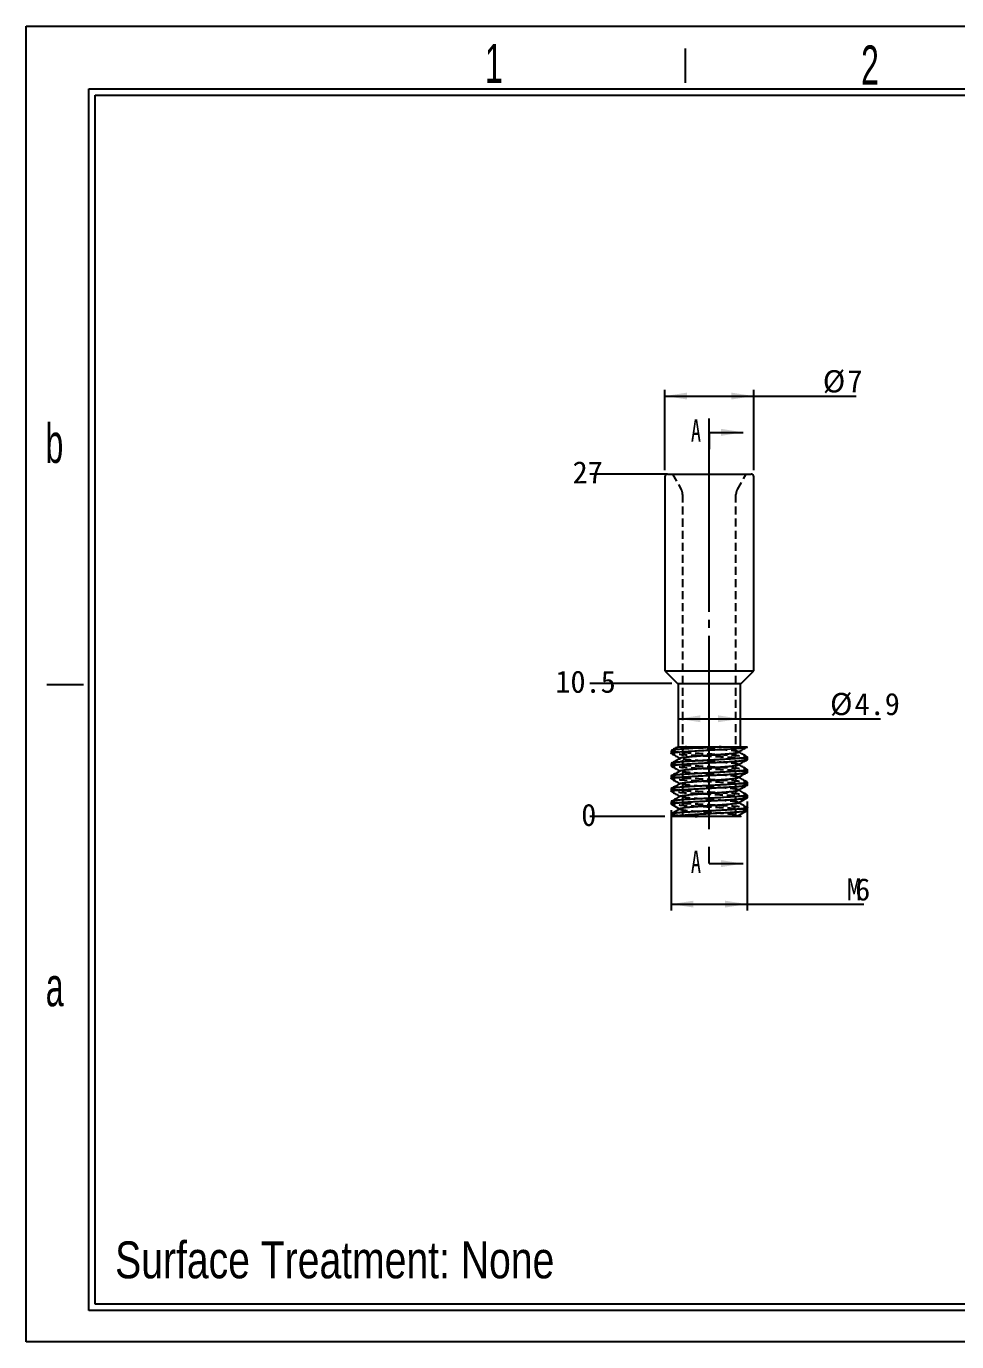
# Model space of a CAD drawing. Extents: x 1 to 148, y 1 to 104.
# Drawn here: x 0.9 to 74.2, y 0.6 to 104.3 of the extents above; entities that cross this region are included whole.
import ezdxf

# ---------------------------------------------------------------- set-up
doc = ezdxf.new("R2010")
doc.units = 0
doc.header["$LTSCALE"] = 0.5
for name, pattern in [('SLD-中心线', [34.29, 30.48, -1.27, 1.27, -1.27]), ('SLD-实线', [0]), ('SLD-点画线', [10.16, 6.35, -1.27, 1.27, -1.27]), ('SLD-虚线', [1.905, 1.27, -0.635])]:
    doc.linetypes.add(name, pattern=pattern)
doc.layers.get('0').update_dxf_attribs({"linetype": 'CONTINUOUS'})
for name, color, linetype in [('DIM', 5, 'SLD-实线'), ('SLD-0', 179, 'SLD-实线'), ('中心线', 1, 'SLD-点画线')]:
    doc.layers.add(name, color=color, linetype=linetype)
doc.styles.add('SLDTEXTSTYLE0', font='arial.ttf', dxfattribs={"width": 0.7584})
doc.styles.add('SLDTEXTSTYLE11', font='', dxfattribs={"width": 0.67})
doc.styles.add('SLDTEXTSTYLE12', font='')
doc.styles.add('SLDTEXTSTYLE13', font='', dxfattribs={"width": 0.67})
doc.styles.add('SLDTEXTSTYLE3', font='GOTHIC.TTF', dxfattribs={"width": 0.61171})
doc.styles.get('SLDTEXTSTYLE11').set_extended_font_data('宋体')
doc.styles.get('SLDTEXTSTYLE12').set_extended_font_data('宋体')
doc.styles.get('SLDTEXTSTYLE13').set_extended_font_data('仿宋_GB2312')
doc.dimstyles.new('SLDDIMSTYLE0', dxfattribs={"dimtxt": 1.75, "dimasz": 1.75, "dimexe": 0, "dimexo": 0.0625, "dimgap": 0.4375, "dimtad": 0, "dimtih": 1, "dimtoh": 1, "dimdec": 0, "dimrnd": 1e-09, "dimdsep": 46, "dimtxsty": 'SLDTEXTSTYLE11', "dimblk1": 'NONE', "dimblk2": 'NONE', "dimsah": 1, "dimcen": 0.09, "dimadec": 0, "dimazin": 0, "dimtfac": 1, "dimtdec": 0, "dimtofl": 0, "dimtmove": 0, "dimatfit": 3, "dimldrblk": 'NONE', "dimfxl": 0, "dimtolj": 1, "dimtzin": 12, "dimarcsym": 0})
doc.dimstyles.new('SLDDIMSTYLE1', dxfattribs={"dimtxt": 1.75, "dimasz": 1.75, "dimexe": 0, "dimexo": 0.0625, "dimgap": 0.4375, "dimtad": 0, "dimtih": 1, "dimtoh": 1, "dimrnd": 1e-09, "dimzin": 12, "dimdsep": 46, "dimtxsty": 'SLDTEXTSTYLE11', "dimblk1": 'NONE', "dimblk2": 'NONE', "dimsah": 1, "dimcen": 0.09, "dimadec": 0, "dimazin": 0, "dimtfac": 1, "dimtofl": 0, "dimtmove": 0, "dimatfit": 3, "dimldrblk": 'NONE', "dimfxl": 0, "dimtolj": 1, "dimtzin": 12, "dimarcsym": 0})
doc.dimstyles.new('SLDDIMSTYLE2', dxfattribs={"dimtxt": 1.75, "dimasz": 1.75, "dimexe": 0, "dimexo": 0.0625, "dimgap": 0.4375, "dimtad": 2, "dimrnd": 1e-09, "dimzin": 12, "dimdsep": 46, "dimtxsty": 'SLDTEXTSTYLE11', "dimsah": 1, "dimcen": 0.09, "dimadec": 0, "dimazin": 0, "dimtfac": 1, "dimtofl": 0, "dimtmove": 0, "dimatfit": 3, "dimfxl": 0, "dimtolj": 1, "dimtzin": 12, "dimarcsym": 0})

# ---------------------------------------------------------------- blocks, each defined once
blk = doc.blocks.new('_D')
at = {"layer": 'DIM'}
blk.add_line((51.23, 42.04), (45.32, 42.04), dxfattribs=at)
at = {"layer": 'DIM', "insert": (44.64, 43.05), "char_height": 1.75, "attachment_point": 1, "rotation": 359.9998, "style": 'SLDTEXTSTYLE12'}
blk.add_mtext('0', dxfattribs=at)
blk = doc.blocks.new('_NONE')
blk = doc.blocks.new('_D_1')
at = {"layer": 'DIM'}
blk.add_line((51.78, 52.54), (45.32, 52.54), dxfattribs=at)
at = {"layer": 'DIM', "insert": (42.6, 53.55), "char_height": 1.75, "attachment_point": 1, "rotation": 359.9998, "style": 'SLDTEXTSTYLE12'}
blk.add_mtext('10.5', dxfattribs=at)
blk = doc.blocks.new('_D_2')
at = {"layer": 'DIM'}
blk.add_line((51.33, 69.04), (45.32, 69.04), dxfattribs=at)
at = {"layer": 'DIM', "insert": (43.96, 70.05), "char_height": 1.75, "attachment_point": 1, "rotation": 359.9998, "style": 'SLDTEXTSTYLE12'}
blk.add_mtext('27', dxfattribs=at)
blk = doc.blocks.new('_D_3')
at = {"layer": 'DIM'}
for p, q in [((51.23, 69.34), (51.23, 75.69)), ((51.23, 75.19), (58.23, 75.19)), ((58.23, 69.34), (58.23, 75.69)), ((58.23, 75.19), (66.3, 75.19))]:
    blk.add_line(p, q, dxfattribs=at)
for points in [[(51.23, 75.19), (52.98, 74.92), (52.98, 75.46)], [(58.23, 75.19), (56.48, 75.46), (56.48, 74.92)]]:
    blk.add_solid(points, dxfattribs=at)
at = {"layer": 'DIM', "char_height": 1.75, "attachment_point": 1, "style": 'SLDTEXTSTYLE12'}
for s, insert in [('%%c', (63.68, 77.23)), ('7', (65.62, 77.23))]:
    blk.add_mtext(s, dxfattribs=dict(at, insert=insert))
blk = doc.blocks.new('_D_4')
at = {"layer": 'DIM'}
for p, q in [((52.28, 49.75), (57.18, 49.75)), ((57.18, 49.75), (68.22, 49.75))]:
    blk.add_line(p, q, dxfattribs=at)
for points in [[(52.28, 49.75), (54.03, 49.48), (54.03, 50.02)], [(57.18, 49.75), (55.43, 50.02), (55.43, 49.48)]]:
    blk.add_solid(points, dxfattribs=at)
at = {"layer": 'DIM', "char_height": 1.75, "attachment_point": 1, "style": 'SLDTEXTSTYLE12'}
for s, insert in [('%%c', (64.25, 51.79)), ('4.9', (66.18, 51.79))]:
    blk.add_mtext(s, dxfattribs=dict(at, insert=insert))
blk = doc.blocks.new('_D_5')
at = {"layer": 'DIM'}
for p, q in [((51.73, 42.54), (51.73, 34.64)), ((57.73, 43.23), (57.73, 34.64)), ((51.73, 35.14), (57.73, 35.14)), ((57.73, 35.14), (66.91, 35.14))]:
    blk.add_line(p, q, dxfattribs=at)
for points in [[(51.73, 35.14), (53.48, 34.87), (53.48, 35.41)], [(57.73, 35.14), (55.98, 35.41), (55.98, 34.87)]]:
    blk.add_solid(points, dxfattribs=at)
at = {"layer": 'DIM', "char_height": 1.75, "attachment_point": 1, "style": 'SLDTEXTSTYLE12'}
for s, insert in [('M', (65.55, 37.18)), ('6', (66.23, 37.18))]:
    blk.add_mtext(s, dxfattribs=dict(at, insert=insert))

msp = doc.modelspace()

# ---------------------------------------------------------------- linework, layer by layer
at = {"color": 7, "linetype": 'SLD-实线'}
for p, q in [((54.73346, 72.32941), (54.73346, 70.99941)), ((54.73346, 72.32941), (57.39346, 72.32941)), ((51.23347, 68.8358), (51.23347, 53.53581)), ((58.23347, 53.53581), (58.23347, 68.8358)), ((51.23347, 53.53581), (52.23346, 52.53581)), ((51.23347, 53.53581), (58.23347, 53.53581)), ((57.23347, 52.53581), (58.23347, 53.53581)), ((52.23346, 52.53581), (57.23347, 52.53581)), ((52.28346, 52.53581), (52.28346, 47.5358)), ((57.18346, 47.5358), (57.18346, 52.53581)), ((51.73346, 47.23347), (51.73346, 47.03554)), ((57.73347, 46.53519), (57.73347, 46.73468)), ((51.73346, 46.23381), (51.73346, 46.03546)), ((57.73347, 45.53533), (57.73347, 45.73421)), ((51.73346, 45.23385), (51.73346, 45.03532)), ((57.73347, 44.53547), (57.73347, 44.73407)), ((51.73346, 44.23398), (51.73346, 44.03519)), ((57.73347, 43.53551), (57.73347, 43.73393)), ((51.73346, 43.23412), (51.73346, 43.03535)), ((51.74088, 43.02375), (52.4104, 42.63492)), ((52.44765, 42.65655), (51.74149, 42.24658)), ((57.00927, 43.10918), (57.70163, 43.51317)), ((57.02015, 42.1136), (57.72678, 42.524)), ((57.73347, 42.53535), (57.73347, 42.73454)), ((51.73346, 42.23453), (51.73346, 42.03581)), ((51.73354, 42.03581), (51.73346, 42.03581)), ((57.2202, 42.03989), (57.05669, 42.13482)), ((54.73346, 38.3328), (54.73346, 39.6628)), ((54.73346, 38.3328), (57.39346, 38.3328))]:
    msp.add_line(p, q, dxfattribs=at)
at = {"color": 7, "linetype": 'SLD-虚线'}
for p, q in [((51.83065, 69.0358), (52.52346, 67.83581)), ((56.94347, 67.83581), (57.63629, 69.0358)), ((52.63346, 67.43096), (52.63346, 42.03581)), ((56.83347, 42.03581), (56.83347, 67.43096)), ((57.05639, 47.13465), (57.02241, 47.1544)), ((52.41109, 45.63513), (52.44559, 45.61494)), ((52.41963, 46.63093), (52.45561, 46.60995)), ((57.05616, 46.13429), (57.02154, 46.15441)), ((52.41089, 44.63508), (52.44554, 44.61493)), ((57.05591, 45.13418), (57.02125, 45.15451)), ((52.4108, 43.63506), (52.44522, 43.61505)), ((57.05601, 44.13429), (57.02295, 44.15351)), ((52.4104, 42.63492), (52.44679, 42.61379)), ((57.00228, 43.1051), (57.00927, 43.10918)), ((57.04023, 43.13519), (57.00927, 43.10918)), ((57.0532, 43.13481), (57.01017, 43.15991)), ((57.03951, 43.13505), (57.0303, 43.14226)), ((57.73346, 43.53589), (57.71986, 43.54497)), ((57.05669, 42.13482), (57.02021, 42.156))]:
    msp.add_line(p, q, dxfattribs=at)
at = {"color": 7, "linetype": 'SLD-实线'}
for centre, start, end in [((51.43346, 68.83581), 90, 180), ((58.03346, 68.83581), 0, 90)]:
    msp.add_arc(centre, 0.2, start, end, dxfattribs=at)
at = {"color": 7, "linetype": 'SLD-虚线'}
for centre, start, end in [((51.83346, 67.43096), 0, 30.4015477), ((57.63346, 67.43096), 149.5984523, 180)]:
    msp.add_arc(centre, 0.8, start, end, dxfattribs=at)
at = {"color": 7, "linetype": 'SLD-实线'}
for points, knots in [([(51.43346, 69.03581), (51.43437, 69.03581), (51.43616, 69.03581), (51.45087, 69.03581), (51.47439, 69.03581), (51.50758, 69.03581), (51.5502, 69.03581), (51.60233, 69.03581), (51.72017, 69.03581), (51.95484, 69.03581), (52.3841, 69.03581), (52.90822, 69.03581), (53.49499, 69.03581), (54.11118, 69.03581), (54.73329, 69.03581), (55.35556, 69.03581), (55.97161, 69.03581), (56.55856, 69.03581), (57.08257, 69.03581), (57.51205, 69.03581), (57.76703, 69.03581), (57.90768, 69.03581), (57.98007, 69.03581), (58.02524, 69.03581), (58.03071, 69.03581), (58.03346, 69.03581)], [0, 0, 0, 0, 0.017281094, 0.034438834, 0.051522962, 0.068583865, 0.085672133, 0.102838115, 0.120131482, 0.185084275, 0.250088806, 0.315041621, 0.380046176, 0.440004671, 0.500014389, 0.559972898, 0.619982627, 0.68493542, 0.749939951, 0.814892767, 0.879897321, 0.910048706, 0.939936074, 0.969829777, 1, 1, 1, 1]), ([(51.7672, 47.01338), (51.76334, 47.01434), (51.73291, 47.02196), (51.7332, 47.02921), (51.73346, 47.03554)], [0, 0, 0, 0, 0.126746901, 1, 1, 1, 1]), ([(55.68075, 47.53577), (55.45436, 47.52328), (55.2234, 47.51024), (54.75251, 47.48434), (54.5124, 47.47155), (54.04736, 47.44714), (53.8166, 47.4352), (53.37838, 47.41046), (53.17269, 47.39747), (52.78817, 47.37149), (52.61223, 47.35874), (52.30545, 47.33429), (52.17115, 47.32228), (51.95594, 47.29767), (51.87379, 47.28471), (51.76173, 47.25859), (51.73346, 47.24587), (51.73346, 47.23346)], [0, 0, 0, 0, 0.125, 0.125, 0.25, 0.25, 0.375, 0.375, 0.5, 0.5, 0.625, 0.625, 0.75, 0.75, 0.875, 0.875, 1, 1, 1, 1]), ([(51.7335, 47.03543), (51.73535, 47.05628), (51.81511, 47.07713), (52.1184, 47.11883), (52.34183, 47.13967), (52.89865, 47.18137), (53.23182, 47.20222), (53.95759, 47.24392), (54.3499, 47.26477), (55.13437, 47.30647), (55.52623, 47.32732), (56.25026, 47.36901), (56.58215, 47.38986), (57.13576, 47.43156), (57.35727, 47.45241), (57.65639, 47.49411), (57.73387, 47.51496), (57.73346, 47.53581)], [0, 0, 0, 0, 0.125, 0.125, 0.25, 0.25, 0.375, 0.375, 0.5, 0.5, 0.625, 0.625, 0.75, 0.75, 0.875, 0.875, 1, 1, 1, 1]), ([(57.71564, 46.74986), (57.72375, 46.74485), (57.74487, 46.7318), (57.70741, 46.7089), (57.59536, 46.68244), (57.4002, 46.65633), (57.12751, 46.6309), (56.7838, 46.60351), (56.38519, 46.57556), (55.93564, 46.54859), (55.45602, 46.52307), (54.95143, 46.4963), (54.44532, 46.46822), (53.94276, 46.44096), (53.46707, 46.41522), (53.02331, 46.38898), (52.63206, 46.36087), (52.2974, 46.33327), (52.03436, 46.30727), (51.84747, 46.28149), (51.74955, 46.25644), (51.73814, 46.24071), (51.7335, 46.23431)], [0, 0, 0, 0, 0.03014334, 0.078508274, 0.128102871, 0.17958657, 0.232563746, 0.284036803, 0.337002562, 0.388483385, 0.441457381, 0.492930706, 0.545897279, 0.597375671, 0.650348242, 0.701822412, 0.754790106, 0.806267491, 0.859238002, 0.91071381, 0.963682372, 1, 1, 1, 1]), ([(52.2431, 47.53662), (52.19315, 47.50757), (52.02607, 47.41042), (51.85887, 47.31339), (51.74166, 47.24538)], [0, 0, 0, 0, 0.298985241, 1, 1, 1, 1]), ([(51.75839, 47.01619), (51.87474, 46.94848), (52.09539, 46.8201), (52.31556, 46.69165), (52.41963, 46.63093)], [0, 0, 0, 0, 0.5273064783, 1, 1, 1, 1]), ([(52.51717, 46.67949), (52.40379, 46.61185), (52.17699, 46.47654), (51.94923, 46.34127), (51.83534, 46.27363)], [0, 0, 0, 0, 0.499954807, 1, 1, 1, 1]), ([(52.24358, 47.5358), (52.2438, 47.5358), (52.2445, 47.5358), (52.282, 47.5358), (52.36929, 47.5358), (52.50168, 47.5358), (52.67459, 47.5358), (52.88354, 47.5358), (53.12434, 47.5358), (53.3926, 47.5358), (53.68478, 47.5358), (53.99703, 47.5358), (54.32424, 47.5358), (54.66169, 47.5358), (55.00351, 47.5358), (55.34589, 47.5358), (55.56935, 47.5358), (55.68073, 47.5358)], [0, 0, 0, 0, 0.030237665, 0.099718386, 0.16876525, 0.237585964, 0.307439557, 0.376654573, 0.446092423, 0.515378057, 0.584279121, 0.653076801, 0.7227423, 0.792002544, 0.861407477, 0.930919051, 1, 1, 1, 1]), ([(52.42776, 46.63539), (52.43418, 46.64425), (52.44721, 46.66222), (52.54955, 46.68898), (52.71137, 46.71582), (52.92841, 46.74244), (53.19933, 46.76952), (53.51328, 46.79648), (53.86482, 46.82354), (54.23603, 46.85023), (54.62546, 46.87722), (55.01581, 46.9041), (55.40134, 46.93124), (55.76314, 46.958), (56.09854, 46.98495), (56.3939, 47.01172), (56.64453, 47.03893), (56.83492, 47.06577), (56.9681, 47.09167), (57.00446, 47.10841), (57.02182, 47.11641)], [0, 0, 0, 0, 0.055234688, 0.112101926, 0.166580516, 0.222574704, 0.278290732, 0.33565151, 0.390511171, 0.446947937, 0.502238507, 0.559112982, 0.614383337, 0.671296679, 0.726188151, 0.782610565, 0.838250194, 0.895593576, 0.950132048, 1, 1, 1, 1]), ([(55.68075, 47.53581), (55.9774, 47.53581), (56.25844, 47.53581), (56.76225, 47.53581), (56.98494, 47.53581), (57.35041, 47.53581), (57.49315, 47.53581), (57.68485, 47.53581), (57.73379, 47.53581), (57.73346, 47.53581)], [0, 0, 0, 0, 0.25, 0.25, 0.5, 0.5, 0.75, 0.75, 1, 1, 1, 1]), ([(57.02454, 47.11613), (57.14305, 47.18509), (57.37715, 47.3213), (57.61138, 47.45692), (57.72703, 47.52388)], [0, 0, 0, 0, 0.5062521412, 1, 1, 1, 1]), ([(57.72566, 46.74618), (57.60833, 46.81419), (57.38514, 46.94358), (57.16216, 47.07318), (57.05639, 47.13465)], [0, 0, 0, 0, 0.525679178, 1, 1, 1, 1]), ([(57.71524, 45.74947), (57.72354, 45.74439), (57.74494, 45.73127), (57.70756, 45.70993), (57.59596, 45.68323), (57.40139, 45.6562), (57.12912, 45.63006), (56.78568, 45.60421), (56.38731, 45.57652), (55.93802, 45.54868), (55.4586, 45.52235), (54.95403, 45.49659), (54.44785, 45.4692), (53.94526, 45.44118), (53.46948, 45.41468), (53.02542, 45.38891), (52.63396, 45.36191), (52.29856, 45.33362), (52.03682, 45.30738), (51.84347, 45.27989), (51.76482, 45.26127), (51.71323, 45.23385), (51.73347, 45.23385), (51.73347, 45.23385)], [0, 0, 0, 0, 0.030530582, 0.078680286, 0.128048654, 0.179427469, 0.232295509, 0.283674134, 0.336542917, 0.387921269, 0.440788278, 0.49216788, 0.545038433, 0.596415105, 0.649281762, 0.700662902, 0.753534573, 0.804910701, 0.857776186, 0.909158688, 0.962031612, 0.999995339, 1, 1, 1, 1]), ([(51.74996, 46.02152), (51.74256, 46.02618), (51.72227, 46.03896), (51.75956, 46.05948), (51.87093, 46.08565), (52.06555, 46.11308), (52.33777, 46.13966), (52.68123, 46.16542), (53.07964, 46.19234), (53.52891, 46.22053), (54.00831, 46.2473), (54.51289, 46.27315), (55.01913, 46.29968), (55.5217, 46.32795), (55.99746, 46.35492), (56.44153, 46.38089), (56.83299, 46.40705), (57.16855, 46.43544), (57.42963, 46.46214), (57.62533, 46.48995), (57.69581, 46.50786), (57.7633, 46.53519), (57.73346, 46.53519), (57.73346, 46.53519)], [0, 0, 0, 0, 0.027724186, 0.076013029, 0.125524813, 0.177050044, 0.230068544, 0.281599211, 0.334624239, 0.386148982, 0.439167866, 0.49069946, 0.543725663, 0.59525025, 0.648268192, 0.699801122, 0.752829016, 0.804353277, 0.857370811, 0.908904473, 0.961932841, 0.999996832, 1, 1, 1, 1]), ([(52.44255, 45.65341), (52.32551, 45.58538), (52.09134, 45.44924), (51.85702, 45.31329), (51.7398, 45.24529)], [0, 0, 0, 0, 0.499765935, 1, 1, 1, 1]), ([(51.7411, 46.02411), (51.80272, 45.98863), (51.9189, 45.92173), (52.10952, 45.812), (52.27465, 45.7149), (52.36881, 45.65985), (52.41109, 45.63513)], [0, 0, 0, 0, 0.2914051857, 0.5494212058, 0.7976868422, 1, 1, 1, 1]), ([(52.45114, 45.65338), (52.45721, 45.65802), (52.47487, 45.67149), (52.57775, 45.69405), (52.74747, 45.72079), (52.97769, 45.74778), (53.25477, 45.77461), (53.57934, 45.80174), (53.93307, 45.82853), (54.31113, 45.85547), (54.69821, 45.88225), (55.09186, 45.90941), (55.47089, 45.93626), (55.83035, 45.96316), (56.15695, 45.98988), (56.44683, 46.01708), (56.68406, 46.04396), (56.86462, 46.07086), (56.98209, 46.09503), (57.00848, 46.11049), (57.01954, 46.11696)], [0, 0, 0, 0, 0.0299684445, 0.0871083136, 0.1459135872, 0.2031334582, 0.2619803345, 0.3193917777, 0.3785130576, 0.4354617856, 0.4940016837, 0.5516523087, 0.6110507496, 0.6677712874, 0.7260550502, 0.7839077138, 0.8435420575, 0.900079316, 0.9581564874, 1, 1, 1, 1]), ([(57.02621, 46.11689), (57.14338, 46.18499), (57.37786, 46.32126), (57.61234, 46.4573), (57.72965, 46.52536)], [0, 0, 0, 0, 0.499723733, 1, 1, 1, 1]), ([(57.72384, 45.74653), (57.60667, 45.81449), (57.38399, 45.94365), (57.16155, 46.073), (57.05616, 46.13429)], [0, 0, 0, 0, 0.52618214, 1, 1, 1, 1]), ([(57.71712, 44.7478), (57.72444, 44.74321), (57.74464, 44.73057), (57.70735, 44.70995), (57.59602, 44.68343), (57.40138, 44.65621), (57.12914, 44.62989), (56.78569, 44.60412), (56.3873, 44.57674), (55.93803, 44.54872), (55.45861, 44.52221), (54.95403, 44.49644), (54.44783, 44.46942), (53.94525, 44.44126), (53.46948, 44.41456), (53.02541, 44.38872), (52.63396, 44.3621), (52.29849, 44.33373), (52.03701, 44.30728), (51.84271, 44.27968), (51.76738, 44.2614), (51.70933, 44.23398), (51.73347, 44.23398), (51.73347, 44.23398)], [0, 0, 0, 0, 0.027460987, 0.075763146, 0.125287897, 0.176828421, 0.229862947, 0.281405541, 0.334443437, 0.385982473, 0.439016906, 0.490560703, 0.543599765, 0.595138767, 0.648171356, 0.699717011, 0.75275726, 0.804295758, 0.857327894, 0.908874429, 0.961916212, 0.999996081, 1, 1, 1, 1]), ([(51.75164, 45.02003), (51.74336, 45.02514), (51.722, 45.03833), (51.75939, 45.05941), (51.87097, 45.08586), (52.06554, 45.11313), (52.3378, 45.13951), (52.68123, 45.16527), (53.07963, 45.19255), (53.5289, 45.22061), (54.00831, 45.24719), (54.5129, 45.27295), (55.0191, 45.29988), (55.52168, 45.32808), (55.99745, 45.35482), (56.44152, 45.38069), (56.83297, 45.4072), (57.16848, 45.43558), (57.42978, 45.46209), (57.62472, 45.48973), (57.69787, 45.50792), (57.76016, 45.53533), (57.73346, 45.53533), (57.73346, 45.53533)], [0, 0, 0, 0, 0.030447903, 0.078601611, 0.127974241, 0.179355972, 0.232227574, 0.283612111, 0.336487062, 0.387867972, 0.440739121, 0.49212537, 0.545002014, 0.596382097, 0.649252094, 0.700639517, 0.753517619, 0.804897869, 0.857767058, 0.909155399, 0.96203437, 0.999996468, 1, 1, 1, 1]), ([(52.44151, 44.65287), (52.32435, 44.58477), (52.08989, 44.44849), (51.85541, 44.31244), (51.7381, 44.24438)], [0, 0, 0, 0, 0.4997209154, 1, 1, 1, 1]), ([(51.74322, 45.02286), (51.86039, 44.95489), (52.08306, 44.82572), (52.3055, 44.69636), (52.41089, 44.63508)], [0, 0, 0, 0, 0.526214924, 1, 1, 1, 1]), ([(52.44896, 44.65282), (52.45851, 44.65877), (52.48295, 44.67399), (52.59871, 44.69792), (52.77852, 44.72479), (53.01213, 44.7514), (53.30011, 44.77864), (53.62915, 44.80563), (53.98768, 44.83248), (54.36288, 44.85909), (54.75749, 44.88632), (55.14811, 44.91333), (55.52506, 44.9402), (55.87682, 44.96678), (56.20435, 44.99401), (56.48444, 45.02103), (56.71411, 45.04791), (56.88464, 45.07449), (56.99094, 45.09742), (57.00974, 45.11144), (57.01645, 45.11644)], [0, 0, 0, 0, 0.0384941971, 0.0984349056, 0.1547383314, 0.2125568836, 0.2707633512, 0.3308047559, 0.3870441114, 0.444792726, 0.5030475092, 0.5631398684, 0.6193537535, 0.677078153, 0.7353406457, 0.7954348511, 0.8516631432, 0.9094062272, 0.9676363131, 1, 1, 1, 1]), ([(57.02534, 45.11641), (57.14233, 45.18441), (57.3764, 45.32045), (57.61063, 45.45633), (57.72779, 45.5243)], [0, 0, 0, 0, 0.499786593, 1, 1, 1, 1]), ([(57.72619, 44.74514), (57.66452, 44.78055), (57.54982, 44.84641), (57.35506, 44.95812), (57.18886, 45.05632), (57.09742, 45.10987), (57.05591, 45.13418)], [0, 0, 0, 0, 0.29652197, 0.551476372, 0.796386138, 1, 1, 1, 1]), ([(51.75124, 44.01999), (51.74313, 44.02506), (51.72216, 44.03815), (51.75935, 44.05941), (51.87098, 44.08607), (52.06554, 44.11315), (52.33781, 44.13934), (52.68125, 44.16517), (53.07962, 44.19277), (53.52891, 44.22067), (54.00833, 44.24704), (54.5129, 44.2728), (55.01908, 44.30009), (55.52167, 44.32816), (55.99745, 44.35471), (56.44151, 44.38047), (56.83297, 44.40748), (57.16839, 44.4354), (57.43005, 44.46315), (57.62373, 44.48533), (57.70118, 44.52226), (57.75513, 44.5138), (57.73346, 44.53547), (57.73346, 44.53547)], [0, 0, 0, 0, 0.030368245, 0.078525857, 0.127902545, 0.179289493, 0.232166613, 0.28355375, 0.336431962, 0.387818438, 0.440694446, 0.49208266, 0.544962533, 0.596347894, 0.649222953, 0.700612725, 0.753493785, 0.804878082, 0.857752803, 0.909144049, 0.962026438, 0.999995648, 1, 1, 1, 1]), ([(57.73346, 43.73393), (57.73346, 43.72376), (57.71402, 43.71385), (57.63761, 43.69299), (57.57967, 43.68197), (57.42937, 43.66053), (57.33729, 43.65007), (57.11913, 43.6295), (56.99261, 43.61939), (56.57785, 43.58924), (56.24311, 43.5671), (55.70171, 43.53554), (55.51171, 43.52518), (55.12557, 43.5049), (54.93108, 43.49505), (54.5394, 43.47446), (54.34063, 43.46348), (53.95657, 43.44202), (53.76953, 43.43146), (53.40558, 43.4107), (53.23053, 43.40058), (52.90553, 43.38054), (52.75321, 43.37037), (52.47343, 43.34889), (52.34938, 43.33809), (52.13187, 43.31691), (52.03769, 43.30642), (51.88721, 43.2861), (51.83035, 43.27626), (51.75331, 43.25583), (51.73346, 43.24499), (51.73346, 43.23412)], [0, 0, 0, 0, 0.0625, 0.0625, 0.125, 0.125, 0.1875, 0.1875, 0.25, 0.25, 0.375, 0.375, 0.4375, 0.4375, 0.5, 0.5, 0.5625, 0.5625, 0.625, 0.625, 0.6875, 0.6875, 0.75, 0.75, 0.8125, 0.8125, 0.875, 0.875, 0.9375, 0.9375, 1, 1, 1, 1]), ([(52.44064, 43.6524), (52.32347, 43.5843), (52.08901, 43.44804), (51.85454, 43.312), (51.73724, 43.24394)], [0, 0, 0, 0, 0.4997251829, 1, 1, 1, 1]), ([(51.74298, 44.0229), (51.86014, 43.95494), (52.08286, 43.82575), (52.30535, 43.69638), (52.4108, 43.63506)], [0, 0, 0, 0, 0.526024261, 1, 1, 1, 1]), ([(52.44551, 43.65232), (52.46059, 43.66004), (52.49268, 43.67648), (52.6217, 43.70185), (52.80737, 43.72844), (53.05298, 43.75561), (53.34631, 43.78261), (53.67992, 43.80954), (54.03844, 43.83616), (54.42321, 43.86329), (54.81453, 43.89025), (55.20365, 43.91724), (55.57544, 43.94387), (55.92972, 43.97096), (56.24719, 43.99789), (56.52033, 44.02492), (56.74198, 44.05159), (56.90621, 44.07864), (56.99933, 44.09999), (57.01292, 44.11242), (57.01651, 44.11571)], [0, 0, 0, 0, 0.049960795, 0.106344861, 0.164268652, 0.222360971, 0.282226518, 0.338734318, 0.396802801, 0.454749368, 0.514436944, 0.571108272, 0.629368349, 0.687129008, 0.746597153, 0.803473485, 0.861969304, 0.919508818, 0.978718226, 1, 1, 1, 1]), ([(57.02399, 44.11568), (57.1411, 44.18376), (57.37543, 44.31998), (57.60987, 44.45599), (57.72715, 44.52403)], [0, 0, 0, 0, 0.49973903, 1, 1, 1, 1]), ([(57.72589, 43.74523), (57.60863, 43.81326), (57.38528, 43.94284), (57.16205, 44.07263), (57.05601, 44.13429)], [0, 0, 0, 0, 0.524980414, 1, 1, 1, 1]), ([(51.75061, 43.02103), (51.74294, 43.02582), (51.72213, 43.03883), (51.75889, 43.05952), (51.8673, 43.08452), (52.05876, 43.11164), (52.32889, 43.13846), (52.67049, 43.16462), (53.06738, 43.19161), (53.51551, 43.21934), (53.99415, 43.24575), (54.49831, 43.27199), (55.00452, 43.29951), (55.5076, 43.32687), (55.98425, 43.35291), (56.42945, 43.3797), (56.82253, 43.40733), (57.15951, 43.43429), (57.4247, 43.46014), (57.61532, 43.48758), (57.71432, 43.51277), (57.73365, 43.52871), (57.73346, 43.53541), (57.73346, 43.53553)], [0, 0, 0, 0, 0.02771817, 0.075244875, 0.123937378, 0.175425485, 0.228406412, 0.279899475, 0.332885999, 0.384375071, 0.437358047, 0.488849077, 0.541833665, 0.59332404, 0.646307277, 0.697797006, 0.750779561, 0.802271803, 0.855256484, 0.90674488, 0.959726722, 0.999267663, 1, 1, 1, 1]), ([(51.73354, 42.03628), (51.73494, 42.04695), (51.75567, 42.05731), (51.83451, 42.07777), (51.89359, 42.08797), (52.04578, 42.10857), (52.13868, 42.11917), (52.35831, 42.14041), (52.48532, 42.151), (52.90128, 42.1817), (53.23642, 42.20206), (53.7776, 42.23376), (53.96748, 42.24439), (54.35294, 42.2651), (54.54703, 42.27511), (54.93787, 42.29546), (55.13614, 42.30608), (55.51906, 42.32726), (55.70552, 42.33777), (56.06825, 42.35859), (56.24264, 42.3688), (56.5664, 42.38904), (56.71809, 42.39937), (56.99675, 42.42074), (57.12029, 42.4313), (57.33687, 42.45207), (57.43063, 42.46237), (57.58045, 42.4827), (57.63704, 42.49285), (57.7137, 42.51397), (57.73346, 42.52478), (57.73346, 42.53535)], [0, 0, 0, 0, 0.0625, 0.0625, 0.125, 0.125, 0.1875, 0.1875, 0.25, 0.25, 0.375, 0.375, 0.4375, 0.4375, 0.5, 0.5, 0.5625, 0.5625, 0.625, 0.625, 0.6875, 0.6875, 0.75, 0.75, 0.8125, 0.8125, 0.875, 0.875, 0.9375, 0.9375, 1, 1, 1, 1]), ([(57.73346, 42.73492), (57.73346, 42.73479), (57.73368, 42.72663), (57.71057, 42.71038), (57.60431, 42.68573), (57.41799, 42.65927), (57.1507, 42.63265), (56.81185, 42.60582), (56.41718, 42.5787), (55.97073, 42.55204), (55.49327, 42.52513), (54.98974, 42.49797), (54.48346, 42.47159), (53.97977, 42.44419), (53.50194, 42.41759), (53.055, 42.39073), (52.65962, 42.36361), (52.32011, 42.33697), (52.05138, 42.31002), (51.85941, 42.2829), (51.74868, 42.25816), (51.74256, 42.24175), (51.73986, 42.23453)], [0, 0, 0, 0, 0.0007533, 0.048556907, 0.097479255, 0.150438282, 0.204933185, 0.257892474, 0.312387782, 0.365347204, 0.419842634, 0.472802099, 0.527297731, 0.580256525, 0.634752241, 0.68771143, 0.742206877, 0.795166188, 0.849661651, 0.902620828, 0.957116296, 1, 1, 1, 1]), ([(57.00927, 43.10918), (57.00898, 43.10893), (56.99808, 43.09945), (56.91635, 43.081), (56.75934, 43.05361), (56.53887, 43.02716), (56.26758, 43.00003), (55.95535, 42.97283), (55.60454, 42.94618), (55.23199, 42.91942), (54.84262, 42.89222), (54.45399, 42.86541), (54.06998, 42.83862), (53.70712, 42.81196), (53.36923, 42.78449), (53.07433, 42.75766), (52.82483, 42.73108), (52.6332, 42.70409), (52.49914, 42.67813), (52.4639, 42.66163), (52.44744, 42.65392)], [0, 0, 0, 0, 0.001646589, 0.062264104, 0.120854795, 0.181178578, 0.23932503, 0.299137968, 0.357519208, 0.417615943, 0.475757895, 0.535569818, 0.593748648, 0.653590459, 0.712173707, 0.772495865, 0.830472157, 0.890099451, 0.948625269, 1, 1, 1, 1]), ([(57.70711, 42.75369), (57.59081, 42.82139), (57.37259, 42.9484), (57.15487, 43.07547), (57.0532, 43.13481)], [0, 0, 0, 0, 0.533002785, 1, 1, 1, 1]), ([(57.69764, 42.75652), (57.70226, 42.75538), (57.73314, 42.7477), (57.73331, 42.74041), (57.73346, 42.7342)], [0, 0, 0, 0, 0.149538357, 1, 1, 1, 1]), ([(56.60883, 42.03581), (56.47326, 42.03581), (56.29672, 42.03581), (55.97659, 42.03581), (55.86314, 42.03581), (55.6237, 42.03581), (55.49653, 42.03581), (55.2352, 42.03581), (55.10168, 42.03581), (54.82891, 42.03581), (54.6884, 42.03581), (54.40856, 42.03581), (54.26954, 42.03581), (53.99325, 42.03581), (53.85483, 42.03581), (53.45182, 42.03581), (53.1988, 42.03581), (52.73472, 42.03581), (52.53041, 42.03581), (52.17775, 42.03581), (52.03806, 42.03581), (51.82932, 42.03581), (51.76253, 42.03581), (51.73435, 42.03581)], [0, 0, 0, 0, 0.125, 0.125, 0.1875, 0.1875, 0.25, 0.25, 0.3125, 0.3125, 0.375, 0.375, 0.4375, 0.4375, 0.5, 0.5, 0.625, 0.625, 0.75, 0.75, 0.875, 0.875, 1, 1, 1, 1]), ([(57.02014, 42.11623), (57.01913, 42.11474), (57.01202, 42.10431), (56.93451, 42.08477), (56.79825, 42.05966), (56.66712, 42.04326), (56.60915, 42.03601)], [0, 0, 0, 0, 0.055120372, 0.387114667, 0.729056255, 1, 1, 1, 1]), ([(57.21783, 42.03581), (57.21967, 42.03581), (57.22572, 42.03581), (57.15625, 42.03581), (57.01451, 42.03581), (56.82731, 42.03581), (56.67282, 42.03581), (56.60944, 42.03581)], [0, 0, 0, 0, 0.109362531, 0.359908783, 0.592751766, 0.832951455, 1, 1, 1, 1])]:
    msp.add_open_spline(points, degree=3, knots=knots, dxfattribs=at)
msp.add_open_spline([(51.73346, 47.03468), (51.73346, 47.03493), (51.73348, 47.03518), (51.7335, 47.03543)], degree=3, dxfattribs=at)
at = {"color": 7, "linetype": 'SLD-虚线'}
for points, knots in [([(51.73347, 47.23347), (51.74056, 47.22543), (51.75491, 47.20916), (51.87289, 47.18422), (52.06633, 47.15649), (52.33937, 47.1292), (52.68298, 47.10297), (53.08176, 47.07735), (53.53124, 47.04926), (54.01073, 47.02167), (54.51536, 46.99514), (55.02166, 46.96968), (55.52419, 46.94208), (55.99976, 46.91421), (56.44352, 46.88738), (56.83496, 46.8619), (57.16939, 46.83487), (57.43327, 46.80683), (57.61679, 46.77965), (57.70392, 46.76133), (57.71433, 46.75114), (57.71564, 46.74986)], [0, 0, 0, 0, 0.051381204, 0.104076972, 0.158766791, 0.215041897, 0.269743678, 0.326032417, 0.380723278, 0.436998603, 0.491700132, 0.547988572, 0.602679196, 0.658955364, 0.713654422, 0.769940737, 0.824631731, 0.880908281, 0.935606017, 0.9918901, 1, 1, 1, 1]), ([(57.73346, 46.53519), (57.72641, 46.54374), (57.71213, 46.56106), (57.59468, 46.58646), (57.40171, 46.61166), (57.12898, 46.63856), (56.78575, 46.66677), (56.38732, 46.69353), (55.93793, 46.71939), (55.45848, 46.74591), (54.95405, 46.77417), (54.44786, 46.80112), (53.94513, 46.82711), (53.46932, 46.85331), (53.0254, 46.88163), (52.63397, 46.9088), (52.29839, 46.93494), (52.03696, 46.96073), (51.84935, 46.98794), (51.79383, 47.00513), (51.7672, 47.01338)], [0, 0, 0, 0, 0.051994412, 0.105307922, 0.160795179, 0.217892144, 0.273374268, 0.330464593, 0.385953904, 0.443052728, 0.498534486, 0.555624196, 0.611115293, 0.668215401, 0.723696916, 0.780786672, 0.836278194, 0.893379706, 0.948860992, 1, 1, 1, 1]), ([(57.02182, 47.11641), (57.02454, 47.1174), (57.05194, 47.12733), (57.0413, 47.1466), (56.98253, 47.1735), (56.85451, 47.20036), (56.67189, 47.227), (56.42832, 47.25425), (56.13584, 47.28123), (55.80545, 47.30808), (55.44931, 47.33465), (55.06405, 47.36192), (54.67189, 47.38893), (54.28374, 47.41579), (53.91177, 47.44236), (53.55388, 47.46958), (53.26227, 47.49433), (53.02991, 47.51647), (52.91606, 47.52933), (52.85873, 47.5358)], [0, 0, 0, 0, 0.007062868, 0.07119906, 0.137339209, 0.199611762, 0.263560531, 0.327913039, 0.394301355, 0.456414597, 0.520189013, 0.584649649, 0.651151832, 0.713218721, 0.776945459, 0.841404239, 0.907886093, 0.95361469, 1, 1, 1, 1]), ([(52.42982, 46.62776), (52.31363, 46.56015), (52.08122, 46.4249), (51.84916, 46.28969), (51.73313, 46.22208)], [0, 0, 0, 0, 0.499957369, 1, 1, 1, 1]), ([(51.7335, 46.23459), (51.73348, 46.23433), (51.73293, 46.22565), (51.75822, 46.20835), (51.87129, 46.18354), (52.06549, 46.15797), (52.33783, 46.13001), (52.68116, 46.10235), (53.0796, 46.07626), (53.52898, 46.05044), (54.00834, 46.02278), (54.51279, 45.99492), (55.01901, 45.96861), (55.52173, 45.94282), (55.99748, 45.91543), (56.44138, 45.88741), (56.83304, 45.86091), (57.16787, 45.83515), (57.43216, 45.8081), (57.61598, 45.77997), (57.70345, 45.76074), (57.71395, 45.75071), (57.71524, 45.74947)], [0, 0, 0, 0, 0.001554793, 0.052756106, 0.105253345, 0.159887038, 0.216105009, 0.270740866, 0.326961137, 0.381595619, 0.437814984, 0.492448619, 0.548666582, 0.603303173, 0.659524397, 0.714157728, 0.770374884, 0.825012867, 0.881234633, 0.935867335, 0.992083643, 1, 1, 1, 1]), ([(57.73346, 45.53533), (57.72641, 45.54386), (57.71213, 45.56113), (57.59468, 45.58632), (57.40171, 45.61151), (57.129, 45.63878), (56.78577, 45.66686), (56.38734, 45.69341), (55.93795, 45.71919), (55.45853, 45.7461), (54.9541, 45.7743), (54.44789, 45.80107), (53.94517, 45.82692), (53.46936, 45.85345), (53.02549, 45.88173), (52.63385, 45.90867), (52.29899, 45.93466), (52.03481, 45.96086), (51.85053, 45.98909), (51.76217, 46.00918), (51.75168, 46.01979), (51.74996, 46.02152)], [0, 0, 0, 0, 0.051120255, 0.10353835, 0.158091927, 0.214227518, 0.268778008, 0.324910423, 0.379465684, 0.435604106, 0.490153773, 0.546285003, 0.600842374, 0.656982146, 0.71153175, 0.767662111, 0.822220488, 0.878361623, 0.93291104, 0.989041285, 1, 1, 1, 1]), ([(52.44776, 45.61461), (52.43458, 45.62302), (52.41432, 45.63593), (52.44162, 45.64887), (52.45114, 45.65338)], [0, 0, 0, 0, 0.651212117, 1, 1, 1, 1]), ([(57.01954, 46.11696), (57.0255, 46.11946), (57.05354, 46.13121), (57.0338, 46.15168), (56.96288, 46.17854), (56.82712, 46.20519), (56.62877, 46.23243), (56.37488, 46.25939), (56.07609, 46.28624), (55.74374, 46.31287), (55.37462, 46.3401), (54.98926, 46.36709), (54.59847, 46.39396), (54.21518, 46.42055), (53.83778, 46.44779), (53.49077, 46.47478), (53.18053, 46.50165), (52.91576, 46.52823), (52.69438, 46.55547), (52.54459, 46.58244), (52.46703, 46.60066), (52.45713, 46.60962), (52.45675, 46.60996)], [0, 0, 0, 0, 0.015207386, 0.071462293, 0.124494271, 0.178959854, 0.233630832, 0.290019002, 0.342957193, 0.397318189, 0.452069727, 0.508547191, 0.561436254, 0.615745096, 0.670523729, 0.727030152, 0.779882412, 0.834151283, 0.888976272, 0.945522437, 0.997929623, 1, 1, 1, 1]), ([(51.73347, 45.23385), (51.74052, 45.22537), (51.75479, 45.2082), (51.87226, 45.18327), (52.06521, 45.15796), (52.33791, 45.13029), (52.68114, 45.10244), (53.07958, 45.07612), (53.52897, 45.05035), (54.00835, 45.02298), (54.51279, 44.99495), (55.01901, 44.96844), (55.52173, 44.94267), (55.99751, 44.91565), (56.44139, 44.88749), (56.83304, 44.86078), (57.16791, 44.83497), (57.43207, 44.80831), (57.61639, 44.78008), (57.70488, 44.76016), (57.71537, 44.74957), (57.71712, 44.7478)], [0, 0, 0, 0, 0.051104723, 0.103507846, 0.158043922, 0.214162083, 0.268698027, 0.324814937, 0.379353722, 0.435473958, 0.490009371, 0.546125791, 0.600665022, 0.656786641, 0.711321692, 0.767436993, 0.821978487, 0.878101363, 0.932635294, 0.988750025, 1, 1, 1, 1]), ([(57.73346, 44.53547), (57.72641, 44.54396), (57.71213, 44.56115), (57.59468, 44.58615), (57.40171, 44.6114), (57.12902, 44.639), (56.78579, 44.6669), (56.38735, 44.69328), (55.93796, 44.71903), (55.45857, 44.74632), (54.95413, 44.77438), (54.44792, 44.80095), (53.94519, 44.82672), (53.46941, 44.85365), (53.02553, 44.88183), (52.63387, 44.90859), (52.29905, 44.93444), (52.03474, 44.96101), (51.85092, 44.98923), (51.76344, 45.00869), (51.75295, 45.01878), (51.75164, 45.02003)], [0, 0, 0, 0, 0.0512720383, 0.1038465237, 0.1585613968, 0.2148631238, 0.2695772579, 0.3258776567, 0.380594875, 0.436898939, 0.4916127541, 0.5479120986, 0.6026304571, 0.6589362709, 0.713648768, 0.7699478067, 0.8246674906, 0.8809749919, 0.935686852, 0.9919851519, 1, 1, 1, 1]), ([(57.0109, 44.15955), (56.98497, 44.16839), (56.93238, 44.18632), (56.77511, 44.21316), (56.5597, 44.24028), (56.29359, 44.26707), (55.98268, 44.29401), (55.63917, 44.32079), (55.26393, 44.34796), (54.87743, 44.37479), (54.48578, 44.40171), (54.10391, 44.42843), (53.7343, 44.45562), (53.39777, 44.4825), (53.09836, 44.5094), (52.84596, 44.53607), (52.64459, 44.56329), (52.50596, 44.59022), (52.43427, 44.61708), (52.41435, 44.63779), (52.44197, 44.64978), (52.44896, 44.65282)], [0, 0, 0, 0, 0.053812597, 0.109159026, 0.163075704, 0.218593956, 0.27214825, 0.327203829, 0.381350387, 0.437135319, 0.490468783, 0.545274962, 0.599616894, 0.655629521, 0.708784863, 0.763390478, 0.817891388, 0.874088226, 0.927105479, 0.981556874, 1, 1, 1, 1]), ([(57.01964, 45.15537), (56.97877, 45.1769), (56.69944, 45.23563), (55.55404, 45.33154), (53.83458, 45.44311), (52.74439, 45.53701), (52.48698, 45.59371), (52.44883, 45.61322)], [0.5771726598, 0.5771726598, 0.5771726598, 0.5771726598, 0.595625, 0.6275, 0.659375, 0.69125, 0.7079709393, 0.7079709393, 0.7079709393, 0.7079709393]), ([(57.01645, 45.11644), (57.02566, 45.12073), (57.05282, 45.13337), (57.03332, 45.14598), (57.02042, 45.15431)], [0, 0, 0, 0, 0.339013867, 1, 1, 1, 1]), ([(51.73347, 44.23398), (51.74052, 44.22547), (51.7548, 44.20822), (51.87225, 44.18308), (52.06522, 44.15788), (52.33792, 44.13051), (52.68115, 44.10249), (53.07959, 44.07597), (53.52898, 44.0502), (54.00839, 44.0232), (54.51282, 43.99502), (55.01903, 43.96832), (55.52175, 43.94249), (55.99755, 43.91585), (56.44143, 43.88759), (56.83307, 43.8607), (57.16792, 43.83475), (57.43213, 43.80847), (57.61634, 43.78022), (57.70458, 43.76024), (57.71507, 43.74971), (57.71673, 43.74805)], [0, 0, 0, 0, 0.051141098, 0.10358058, 0.158156345, 0.214314637, 0.268887728, 0.325043697, 0.379621438, 0.4357818, 0.490354766, 0.546509636, 0.601088646, 0.657251035, 0.71182287, 0.767976729, 0.822557502, 0.878721028, 0.933293011, 0.98944629, 1, 1, 1, 1]), ([(57.69593, 43.56097), (57.66337, 43.56929), (57.59693, 43.58628), (57.39712, 43.61174), (57.12503, 43.63968), (56.78048, 43.66738), (56.38139, 43.69351), (55.9314, 43.7193), (55.45166, 43.74692), (54.94702, 43.77479), (54.44081, 43.80115), (53.93832, 43.82693), (53.46297, 43.85426), (53.01968, 43.88231), (52.62877, 43.90884), (52.29486, 43.93461), (52.03158, 43.96159), (51.84889, 43.98974), (51.7627, 44.0089), (51.75242, 44.01885), (51.75124, 44.01999)], [0, 0, 0, 0, 0.055456371, 0.113169347, 0.17255537, 0.230270683, 0.289659141, 0.347373276, 0.406761656, 0.464474765, 0.52386048, 0.581576823, 0.640966427, 0.698678425, 0.758064517, 0.815781903, 0.875173435, 0.932884914, 0.992269629, 1, 1, 1, 1]), ([(57.00501, 43.16208), (56.97554, 43.17136), (56.91754, 43.18962), (56.74697, 43.21719), (56.52393, 43.24415), (56.25031, 43.27101), (55.93849, 43.29762), (55.58461, 43.32487), (55.20788, 43.35189), (54.81972, 43.37874), (54.43326, 43.40533), (54.04624, 43.43256), (53.6831, 43.45957), (53.3516, 43.48644), (53.06086, 43.51302), (52.81069, 43.54025), (52.62101, 43.56727), (52.49119, 43.59414), (52.42959, 43.62074), (52.41396, 43.64021), (52.44147, 43.65076), (52.44551, 43.65232)], [0, 0, 0, 0, 0.05679279, 0.11176034, 0.168453153, 0.221669011, 0.276311325, 0.331435134, 0.388300578, 0.441452072, 0.496030458, 0.551124657, 0.607949915, 0.661128564, 0.715739349, 0.770819344, 0.827620743, 0.880838212, 0.935495953, 0.990511129, 1, 1, 1, 1]), ([(57.01651, 44.11571), (57.02712, 44.12125), (57.05125, 44.13386), (57.02948, 44.14643), (57.01728, 44.15347)], [0, 0, 0, 0, 0.439760102, 1, 1, 1, 1]), ([(51.73347, 43.23412), (51.74052, 43.22557), (51.75479, 43.20826), (51.87225, 43.18293), (52.06522, 43.15774), (52.33794, 43.13072), (52.68117, 43.10256), (53.0796, 43.07584), (53.52899, 43.05002), (54.00844, 43.0234), (54.51287, 42.99515), (55.01906, 42.96824), (55.52179, 42.9423), (55.9976, 42.916), (56.44152, 42.88768), (56.83294, 42.86057), (57.16854, 42.83448), (57.4299, 42.8086), (57.61648, 42.78155), (57.67154, 42.76457), (57.69764, 42.75652)], [0, 0, 0, 0, 0.052052663, 0.10542578, 0.160974965, 0.218135651, 0.273680249, 0.330835369, 0.386385982, 0.443549275, 0.499093402, 0.556247, 0.611800208, 0.668963864, 0.724507523, 0.781661383, 0.837215279, 0.894380507, 0.94992423, 1, 1, 1, 1]), ([(57.73346, 42.53535), (57.72662, 42.54349), (57.71277, 42.55998), (57.59827, 42.58447), (57.40855, 42.61124), (57.13794, 42.63857), (56.79649, 42.66508), (56.39953, 42.69124), (55.95142, 42.71912), (55.47281, 42.74604), (54.96864, 42.77226), (54.46238, 42.79905), (53.95933, 42.82685), (53.48269, 42.85336), (53.03748, 42.87955), (52.64431, 42.90696), (52.30765, 42.93442), (52.04137, 42.96056), (51.85473, 42.98713), (51.76356, 43.00785), (51.75261, 43.019), (51.75061, 43.02103)], [0, 0, 0, 0, 0.050351876, 0.101941933, 0.156494417, 0.212628796, 0.267185806, 0.323325109, 0.377878825, 0.434013096, 0.488570863, 0.544711276, 0.599264325, 0.655399826, 0.709956462, 0.766095001, 0.82064899, 0.876786052, 0.931340314, 0.987476963, 1, 1, 1, 1]), ([(52.44744, 42.65392), (52.44374, 42.65258), (52.41594, 42.64252), (52.42628, 42.62333), (52.48106, 42.59643), (52.60853, 42.56919), (52.79494, 42.54255), (53.03737, 42.51565), (53.32472, 42.48847), (53.65614, 42.46167), (54.0156, 42.43516), (54.39813, 42.4078), (54.78661, 42.38096), (55.17758, 42.35419), (55.55283, 42.32737), (55.90855, 42.30013), (56.22647, 42.27322), (56.50338, 42.24662), (56.72959, 42.21987), (56.89797, 42.1923), (56.99526, 42.17057), (57.01181, 42.15737), (57.01691, 42.1533)], [0, 0, 0, 0, 0.008076933, 0.0607646316, 0.1149338823, 0.1683294336, 0.2233275103, 0.2760362549, 0.3302466147, 0.3833383963, 0.437984995, 0.4908573301, 0.5452406742, 0.5982883979, 0.6528790341, 0.7059676282, 0.7606184033, 0.813316289, 0.8675058648, 0.920757523, 0.9755833816, 1, 1, 1, 1]), ([(57.03668, 43.14226), (57.15283, 43.20987), (57.38515, 43.34511), (57.61712, 43.48032), (57.73311, 43.54793)], [0, 0, 0, 0, 0.499950595, 1, 1, 1, 1]), ([(51.73497, 42.22946), (51.74459, 42.21329), (51.80155, 42.19728), (51.95181, 42.17303), (52.01256, 42.1649), (52.15578, 42.14864), (52.23853, 42.1405), (52.42034, 42.12451), (52.51997, 42.11656), (52.73673, 42.10033), (52.85497, 42.09205), (53.22531, 42.06775), (53.49436, 42.0522), (53.78618, 42.03578)], [0, 0, 0, 0, 0.25, 0.25, 0.375, 0.375, 0.5, 0.5, 0.625, 0.625, 0.75, 0.75, 1, 1, 1, 1])]:
    msp.add_open_spline(points, degree=3, knots=knots, dxfattribs=at)
at = {"color": 7, "linetype": 'SLD-实线'}
for points in [[(57.39346, 72.32941), (55.64346, 72.60941), (55.64346, 72.04941)], [(57.39346, 38.3328), (55.64346, 38.6128), (55.64346, 38.0528)]]:
    msp.add_solid(points, dxfattribs=at)
at = {"layer": 'SLD-0'}
for p, q in [((0.90602, 104.33687), (147.55328, 104.33687)), ((0.90602, 0.64689), (0.90602, 104.33687)), ((6.33741, 3.60946), (6.33741, 98.90549)), ((6.33741, 98.90549), (144.59071, 98.90549)), ((144.59071, 3.60946), (6.33741, 3.60946)), ((147.55328, 0.64689), (0.90602, 0.64689))]:
    msp.add_line(p, q, dxfattribs=at)
at = {"layer": 'SLD-0', "color": 6, "linetype": 'SLD-实线'}
for p, q in [((52.85052, 99.89301), (52.85052, 102.58475)), ((5.84365, 3.1157), (5.84365, 99.39925)), ((5.84365, 99.39925), (145.08447, 99.39925)), ((5.40228, 52.42635), (2.53404, 52.42635)), ((145.08447, 3.1157), (5.84365, 3.1157))]:
    msp.add_line(p, q, dxfattribs=at)
at = {"layer": '中心线', "linetype": 'SLD-中心线'}
msp.add_line((54.73346, 41.03581), (54.73346, 73.79724), dxfattribs=at)

# ---------------------------------------------------------------- texts
at = {"color": 7, "linetype": 'Continuous', "char_height": 1.75, "attachment_point": 1, "style": 'SLDTEXTSTYLE13'}
for insert in [(53.28321, 73.34222), (53.28321, 39.34561)]:
    msp.add_mtext('A', dxfattribs=dict(at, insert=insert))
at = {"layer": 'SLD-0', "char_height": 3.08601, "attachment_point": 1, "style": 'SLDTEXTSTYLE3'}
for s, insert in [('1', (37.05549, 102.94941)), ('2', (66.69403, 102.8276)), ('b', (2.41732, 73.00971)), ('a', (2.4399, 30.17554))]:
    msp.add_mtext(s, dxfattribs=dict(at, insert=insert))
at = {"layer": 'SLD-0', "color": 5, "insert": (7.90433, 8.55322), "char_height": 2.9104167, "attachment_point": 1, "style": 'SLDTEXTSTYLE0'}
msp.add_mtext('Surface Treatment: None', dxfattribs=at)

# ---------------------------------------------------------------- dimensions: what is measured, and where the dimension line sits
at = {"layer": 'DIM'}
for base, p1, p2, text, picture, middle in [((58.23346, 75.18882), (51.23346, 68.83581), (58.23346, 68.83581), '%%c<>', '_D_3', (64.98823, 75.18882)), ((57.18346, 49.75285), (52.28346, 47.53581), (57.18346, 47.53581), '%%c<>', '_D_4', (66.23419, 49.75285)), ((57.73346, 35.14156), (51.73346, 43.03535), (57.73346, 43.73393), 'M<>', '_D_5', (66.23419, 35.14156))]:
    dim = msp.add_linear_dim(base=base, p1=p1, p2=p2, text=text, dimstyle='SLDDIMSTYLE2', dxfattribs=at)
    dim.commit()
    dim.dimension.update_dxf_attribs({"geometry": picture, "text_midpoint": middle, "dimtype": 160})
for feature_location, offset, origin, dimstyle, picture, middle in [((51.83064, 69.03581), (-6.51244, 0.00002), (51.73364, 42.03598), 'SLDDIMSTYLE1', '_D_2', (44.63765, 69.03583)), ((52.28346, 52.53581), (-6.9653, 0.00002), (51.73364, 42.03598), 'SLDDIMSTYLE1', '_D_1', (43.95705, 52.53583)), ((51.7336424404, 42.0359831186), (-6.4155091189, 0.0000174147), (51.7336424404, 42.0359831186), 'SLDDIMSTYLE0', '_D', (44.9778555559, 42.036001457))]:
    dim = msp.add_ordinate_dim(feature_location=feature_location, offset=offset, dtype=0, origin=origin, dimstyle=dimstyle, dxfattribs=at)
    dim.commit()
    dim.dimension.update_dxf_attribs({"geometry": picture, "text_midpoint": middle})

doc.saveas('drawing.dxf')
